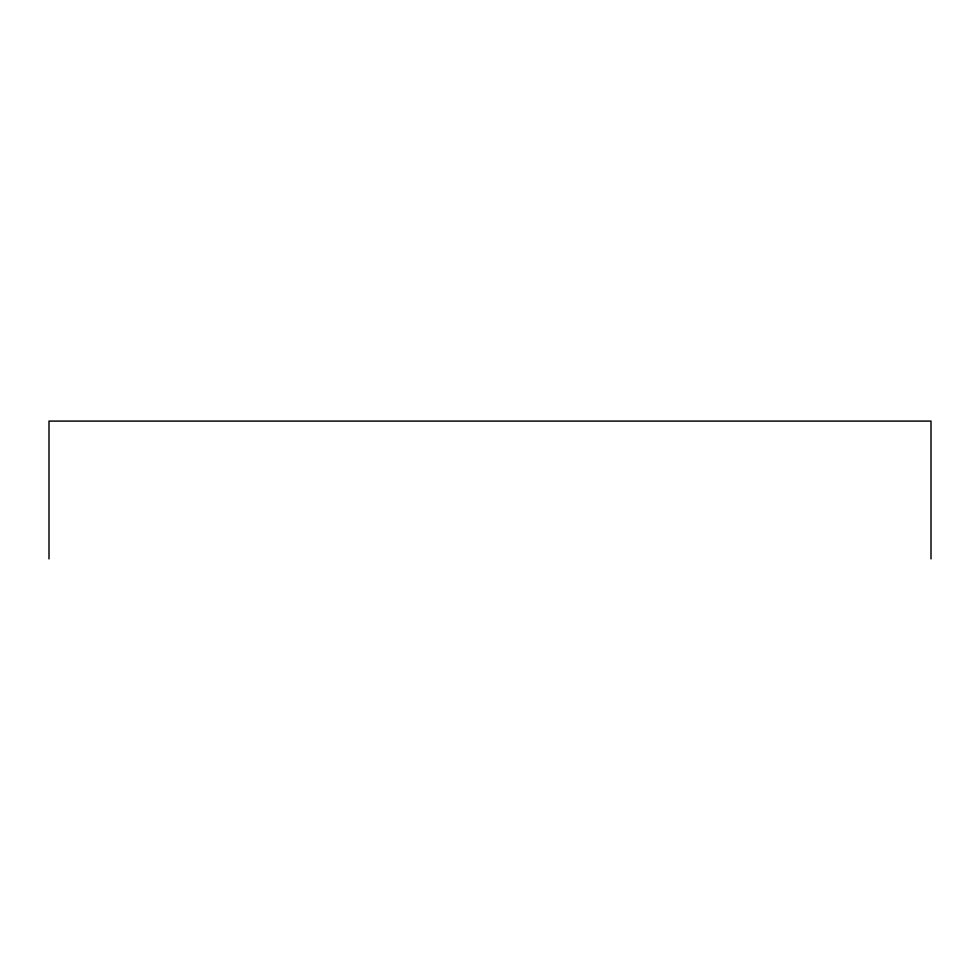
<?xml version="1.0" encoding="UTF-8"?>
<svg xmlns="http://www.w3.org/2000/svg" width="980" height="980" viewBox="0 0 980 980"><rect width="100%" height="100%" fill="white"/><g stroke="black" fill="none" stroke-linecap="round" stroke-linejoin="round"><path stroke-width="1.47" d="M931 558.906L931 421.094L49 421.094L49 558.906"/></g></svg>
